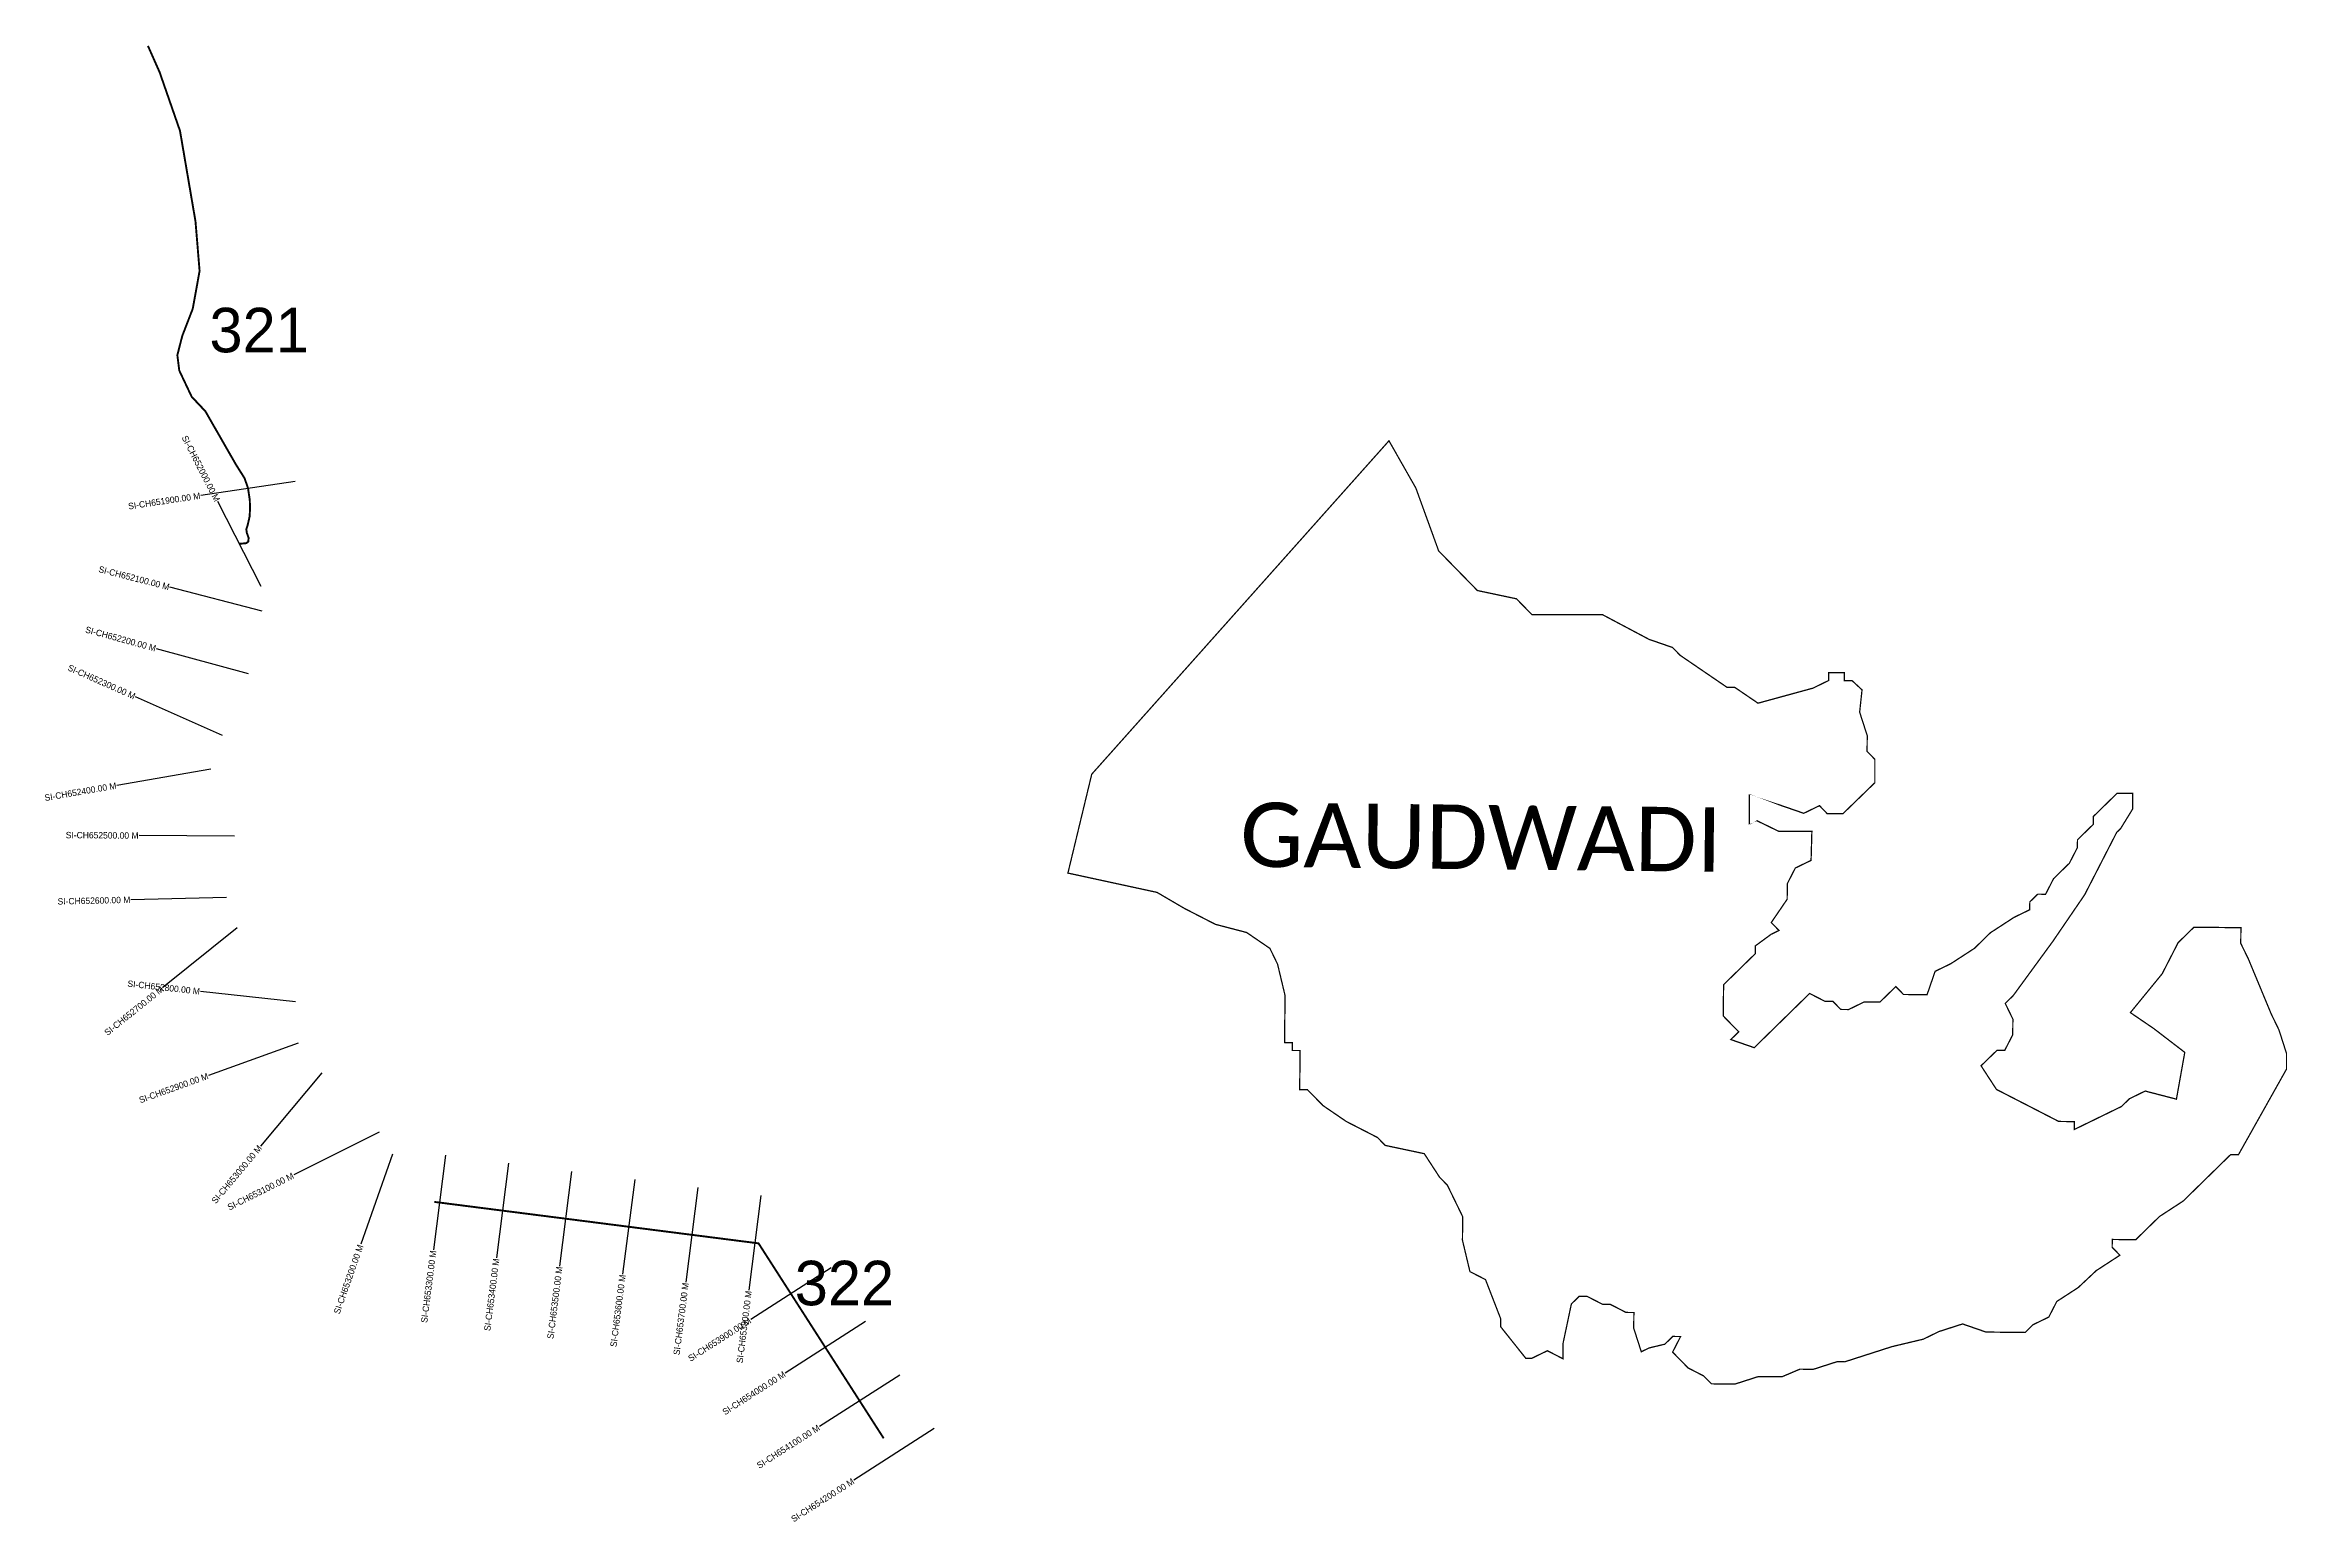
# Model space of a CAD drawing. Header units: metres. Extents: x 331655 to 335181, y 1791143 to 1793466.
import ezdxf
from ezdxf.enums import TextEntityAlignment as Align

# ---------------------------------------------------------------- set-up
doc = ezdxf.new("R2010")
doc.units = ezdxf.units.M
for name, color, linetype in [('CS', 134, 'Continuous'), ('CSMark', 6, 'Continuous'), ('NATURALLY PROTECTED', 3, 'Continuous'), ('VILLAGE NAME', 250, 'Continuous')]:
    doc.layers.add(name, color=color, linetype=linetype)

msp = doc.modelspace()

# ---------------------------------------------------------------- linework, layer by layer
at = {"color": 6, "const_width": 2}
msp.add_lwpolyline([(333301.0680345993, 1792319.245568159), (333768.381249568, 1792843.425687087), (333810.6397187653, 1792769.118965745), (333846.5192489002, 1792670.254580716), (333907.3526249173, 1792608.040166756), (333968.7604863506, 1792595.037243186), (333993.1163102683, 1792570.180770156), (334103.8707596514, 1792570.180770156), (334177.3037829712, 1792531.246239024), (334214.0872384917, 1792518.512300726), (334226.2836095254, 1792506.083862573), (334299.5819385714, 1792456.028498218), (334311.8756824529, 1792455.894207221), (334348.5621684019, 1792430.903039917), (334434.9607938672, 1792454.54968414), (334459.7198940538, 1792466.611360898), (334459.8541850514, 1792478.905104777), (334484.4785909642, 1792478.905104777), (334484.3413620503, 1792466.342407719), (334496.6380438482, 1792466.208084628), (334512.1138395984, 1792451.841539099), (334508.3938171869, 1792416.824981814), (334520.3212029494, 1792379.772137753), (334520.052217678, 1792355.147731845), (334532.211670562, 1792342.719696968), (334532.211670562, 1792305.80154718), (334482.0589333508, 1792257.12722078), (334457.434527438, 1792257.12722078), (334445.2381564042, 1792269.824644204), (334420.5163776436, 1792257.79948232), (334383.7325188468, 1792270.496502469), (334334.7526922925, 1792295.65887892), (334334.7526922924, 1792258.740729132), (334346.5453837811, 1792246.275372829), (334381.2140179225, 1792229.460718799), (334433.2970962706, 1792229.460718799), (334432.003165711, 1792183.791973598), (334407.2444688007, 1792171.76721499), (334394.6817396478, 1792147.277100079), (334394.4127543764, 1792122.652694171), (334369.3850721947, 1792086.003529655), (334381.5814432285, 1792073.575091502), (334369.1836356984, 1792067.562913836), (334344.3943081627, 1792049.353961863), (334344.2600171652, 1792037.060217983), (334294.4732347968, 1791988.349376709), (334293.9356675304, 1791939.137483043), (334318.2910881718, 1791914.244091863), (334305.826135143, 1791902.085042258), (334342.6465088133, 1791889.350700683), (334429.7177990951, 1791974.576818752), (334454.2079140104, 1791962.014089601), (334466.5016578919, 1791962.014089601), (334478.6976256494, 1791949.414442301), (334490.9913695309, 1791949.280151303), (334515.7504697175, 1791961.341828061), (334540.3379574806, 1791961.073246066), (334565.212687947, 1791985.410409271), (334577.3903982725, 1791972.963713676), (334614.3454662166, 1791972.560034131), (334627.042486367, 1792009.343892921), (334651.8015865536, 1792021.405569678), (334688.9883183431, 1792045.589781168), (334713.8447913775, 1792069.945605081), (334751.068844593, 1792094.166331444), (334775.7906233536, 1792106.191493328), (334775.9249143511, 1792118.485237207), (334788.3902706562, 1792130.681204963), (334800.6840145377, 1792130.546913965), (334813.2467436906, 1792155.037028876), (334838.1397315985, 1792179.355531363), (334850.7393789012, 1792203.845242997), (334850.8736698987, 1792216.138986877), (334875.7301429331, 1792240.49481079), (334875.864837207, 1792252.825472819), (334913.1862632702, 1792289.340346337), (334937.810669183, 1792289.071361066), (334937.5416839116, 1792264.446955158), (334918.7464782443, 1792233.877315444), (334912.5140017299, 1792227.797790641), (334862.2265702449, 1792129.874652425), (334812.1712058814, 1792056.576323392), (334749.7243215124, 1791971.081220052), (334737.2593684836, 1791958.922170447), (334749.3210452435, 1791934.163070265), (334749.0520599721, 1791909.538664357), (334736.4524126695, 1791885.048952722), (334724.158668788, 1791885.048952722), (334699.2656808801, 1791860.864741232), (334723.486810524, 1791823.677606174), (334821.4095454827, 1791773.353256548), (334846.0339513955, 1791773.084271276), (334846.0339513955, 1791760.790527397), (334920.1392362556, 1791796.902124647), (334932.5672711346, 1791809.061577528), (334957.3263713213, 1791821.123254286), (335006.4035707233, 1791808.389315988), (335019.5407852925, 1791881.956630291), (334970.695653012, 1791919.449668772), (334934.0460852127, 1791944.440432799), (334983.9671585786, 1792005.445017952), (335009.0926168844, 1792054.425247774), (335033.9856047923, 1792078.743750261), (335107.821904381, 1792077.937197723), (335107.5533223859, 1792053.349709964), (335119.6149991459, 1792028.590609782), (335155.5919021285, 1791942.020371909), (335167.617064015, 1791917.298593153), (335179.5071283513, 1791880.209234218), (335179.5071283513, 1791855.621746459), (335103.9234249683, 1791721.049429979), (335091.6296887398, 1791721.183721542), (335016.9868369102, 1791648.153974533), (334979.7997016907, 1791623.932845116), (334942.4413576126, 1791587.418375015), (334905.5232076645, 1791587.821651459), (334905.3885133266, 1791575.490988731), (334917.5848844051, 1791563.062551498), (334880.3977496624, 1791538.841421127), (334852.0299122334, 1791512.226410866), (334818.3176264763, 1791490.301789284), (334805.7179791927, 1791465.812077522), (334780.9962005615, 1791453.786914825), (334768.5308442116, 1791441.590949059), (334706.988288641, 1791442.263210297), (334670.2048330307, 1791454.99714756), (334633.1519889832, 1791443.069763184), (334608.4302103519, 1791431.044599533), (334559.0471076965, 1791419.288825989), (334484.9418227673, 1791395.470973969), (334472.6480791569, 1791395.605264664), (334435.5583167076, 1791383.678282738), (334414.4629769325, 1791383.908718109), (334386.2121322155, 1791371.922105789), (334349.2939825058, 1791372.325382233), (334312.2415416241, 1791360.434914589), (334275.3233916759, 1791360.838190079), (334263.1270208359, 1791373.266629219), (334238.6738240719, 1791385.828954697), (334214.3184034824, 1791410.722345352), (334226.8811326027, 1791435.212459564), (334214.5873887539, 1791435.346751213), (334202.1224358082, 1791423.187702179), (334177.4491417408, 1791417.291154861), (334165.0695917606, 1791411.260315895), (334153.1791241169, 1791448.312757492), (334153.4481093884, 1791472.937162399), (334141.1543653011, 1791473.071454048), (334116.6642506123, 1791485.63418293), (334104.3705070019, 1791485.768473625), (334079.880795002, 1791498.368121147), (334067.5501329899, 1791498.502815247), (334055.1216950417, 1791486.306444168), (334042.1560928822, 1791424.935097694), (334041.8871076107, 1791400.310692787), (334017.3969926834, 1791412.873421669), (333992.6382956505, 1791400.84866333), (333983.5165136257, 1791400.948305106), (333943.9639683042, 1791450.59813632), (333944.098662578, 1791462.928798349), (333920.1461149292, 1791524.703421167), (333895.6564032902, 1791537.303068467), (333883.9002266751, 1791586.649253132), (333884.303502944, 1791623.567402919), (333860.2170675739, 1791673.085200007), (333848.0576146899, 1791685.513234884), (333823.836485046, 1791722.700369943), (333762.4286236127, 1791735.703293513), (333750.2691707287, 1791748.131328389), (333701.2893441744, 1791773.29370484), (333664.6401796514, 1791798.321387018), (333640.3212738835, 1791823.177456771), (333627.9906118522, 1791823.312151045), (333628.6628733925, 1791884.854706741), (333616.5034205085, 1791884.92185224), (333616.5034205085, 1791897.282741618), (333604.209676627, 1791897.417032616), (333605.0166324411, 1791971.29025034), (333593.2235376763, 1792020.636838281), (333581.1987790661, 1792045.395535187), (333544.5496145431, 1792070.423217364), (333495.435093715, 1792083.254931786), (333446.4921853105, 1792108.416904961), (333403.6772864956, 1792133.475016125), (333263.6124252169, 1792163.830989415), (333301.0680345993, 1792319.245568159)], dxfattribs=at)
at = {"layer": 'CS'}
for p, q in [((332048.8114575176, 1792779.543551335), (331900.4563841231, 1792757.390172402)), ((331995.0774285715, 1792614.342081302), (331926.8937527321, 1792747.949664728)), ((331997.0186577492, 1792575.621636997), (331851.788471899, 1792613.147536292)), ((331975.1999673594, 1792476.994703329), (331830.5289017401, 1792516.621496948)), ((331934.680688782, 1792379.952144481), (331797.5835826184, 1792440.815791115)), ((331916.3149327085, 1792327.345141381), (331768.5235059405, 1792301.699592568)), ((331953.4703559945, 1792221.858342632), (331803.4735535177, 1792222.837754046)), ((331940.5031432288, 1792125.36232666), (331790.5428734007, 1792121.910157331)), ((331957.6060133975, 1792077.601232067), (331840.6246544623, 1791983.711074639)), ((332049.025583874, 1791961.227642981), (331899.927025565, 1791977.647749868)), ((332053.6392559092, 1791896.304718334), (331912.4793867484, 1791845.571185651)), ((332090.5882794603, 1791849.701060776), (331994.2428353415, 1791734.733433169)), ((332180.5620887683, 1791756.409097058), (332046.4138874529, 1791689.295312454)), ((332201.5786533891, 1791721.689492605), (332151.8837534608, 1791580.160637168)), ((332284.9734323485, 1791720.244732404), (332265.9470395244, 1791571.456304171)), ((332384.1657178297, 1791707.560470462), (332365.1393250056, 1791558.772042229)), ((332483.3580033107, 1791694.876208519), (332464.3316104866, 1791546.087780286)), ((332582.5502887644, 1791682.191946579), (332563.5238959952, 1791533.403518339)), ((332681.7425742457, 1791669.507684637), (332662.7161814765, 1791520.719256397)), ((332780.9348597541, 1791656.82342269), (332761.90846693, 1791508.034994457)), ((332891.1962498751, 1791542.965700321), (332764.9647167709, 1791461.937309925)), ((332945.215176977, 1791458.811345028), (332818.9836438728, 1791377.782954632)), ((332999.2341040789, 1791374.656989735), (332873.0025709747, 1791293.628599339)), ((333053.2530311808, 1791290.502634442), (332927.0214980766, 1791209.474244046))]:
    msp.add_line(p, q, dxfattribs=at)
at = {"layer": 'NATURALLY PROTECTED', "const_width": 3, "flags": 128}
for points in [[(331817.1689451045, 1793464.413205958), (331835.5436321841, 1793423.025249127), (331867.6288745412, 1793330.68054988), (331891.99475417, 1793188.31636471), (331898.4275564448, 1793110.447103269), (331887.6763014724, 1793051.040734943), (331871.1952198765, 1793008.349444215), (331863.4594134981, 1792978.095781836), (331866.4867835987, 1792953.892434598), (331886.0190728552, 1792912.677466671), (331907.5454258136, 1792889.819503356), (331924.6991411633, 1792859.901795706), (331940.7306146356, 1792831.941384404), (331955.3758991067, 1792806.398618285), (331968.9783307621, 1792784.857177048), (331974.5184176163, 1792769.240354999), (331977.3015892142, 1792750.602221721), (331977.8004595944, 1792737.254740109), (331977.0390258552, 1792724.148963395), (331973.8729178829, 1792710.387334431), (331971.8954368311, 1792704.590028675), (331972.6872583844, 1792698.661262372), (331975.5871493606, 1792690.62443231), (331974.9279890101, 1792684.959108769), (331971.8954368311, 1792682.455620033), (331961.7447819985, 1792681.533309534), (331960.1958588161, 1792680.742850833)], [(332267.4718512061, 1791646.872036886), (332777.2183766591, 1791581.687951028), (332833.8118529854, 1791493.522788009), (332926.1888058348, 1791349.611693731), (332973.9568914986, 1791275.195323983)]]:
    msp.add_lwpolyline(points, dxfattribs=at)

# ---------------------------------------------------------------- texts
at = {"char_height": 70, "attachment_point": 1}
for s, insert in [('321', (331913.9377106871, 1793052.500109876)), ('322', (332834.1387195294, 1791554.308619465))]:
    msp.add_mtext_dynamic_manual_height_columns(s, width=95.17246124148369, gutter_width=1, heights=[0], dxfattribs=dict(at, insert=insert))
at = {"layer": 'CSMark'}
for s, rotation, p in [('SI-CH652000.00 M', 297.0364884175748, (331926.4391948932, 1792748.840381951)), ('SI-CH651900.00 M', 8.493035566159621, (331899.4673503005, 1792757.24248321)), ('SI-CH652100.00 M', 345.5122703367439, (331850.82027066, 1792613.397708955)), ('SI-CH652200.00 M', 344.6818477691239, (331829.5644279693, 1792516.885675573)), ('SI-CH652300.00 M', 336.0613862585845, (331796.6696019106, 1792441.221548759)), ('SI-CH652400.00 M', 9.844240608058339, (331767.5382297621, 1792301.528622243)), ('SI-CH652500.00 M', 359.6258897389723, (331802.4735748345, 1792222.844283455)), ('SI-CH652600.00 M', 1.318747984594344, (331789.5431382685, 1792121.887142869)), ('SI-CH652700.00 M', 38.75080157825399, (331839.8447787361, 1791983.085140257)), ('SI-CH652800.00 M', 353.7153867630278, (331898.9330351763, 1791977.757217247)), ('SI-CH652900.00 M', 19.76868011647211, (331911.538320954, 1791845.232962099)), ('SI-CH653000.00 M', 50.03623937426974, (331993.6005323807, 1791733.966982319)), ('SI-CH653100.00 M', 26.5786090394851, (332045.5195661109, 1791688.847887223)), ('SI-CH653200.00 M', 70.65234131346216, (332151.5524541279, 1791579.217111465)), ('SI-CH653300.00 M', 82.71282283111042, (332265.8201969056, 1791570.464381316)), ('SI-CH653400.00 M', 82.71282283111042, (332365.0124823868, 1791557.780119374)), ('SI-CH653500.00 M', 82.71282283111042, (332464.2047678677, 1791545.095857431)), ('SI-CH653600.00 M', 82.71282285226182, (332563.3970533768, 1791532.411595484)), ('SI-CH653700.00 M', 82.71282285226182, (332662.589338858, 1791519.727333541)), ('SI-CH653800.00 M', 82.71282283111042, (332761.7816243112, 1791507.043071602)), ('SI-CH653900.00 M', 32.69652415659674, (332764.1231732168, 1791461.397120656)), ('SI-CH654000.00 M', 32.69652415659674, (332818.1421003187, 1791377.242765363)), ('SI-CH654100.00 M', 32.69652415659674, (332872.1610274207, 1791293.08841007)), ('SI-CH654200.00 M', 32.69652415659674, (332926.1799545226, 1791208.934054777))]:
    msp.add_text(s, height=10, rotation=rotation, dxfattribs=at).set_placement(p, align=Align.MIDDLE_RIGHT)
at = {"layer": 'VILLAGE NAME', "insert": (333535.1923155303, 1792275.119991584), "char_height": 101.1845467994214, "attachment_point": 1, "rotation": 359.37415311197776}
msp.add_mtext_dynamic_manual_height_columns('{\\fCalibri|b0|i0|c0|p34;GAUDWADI}', width=998.4682909091463, gutter_width=505.9227339971071, heights=[0], dxfattribs=at)

doc.saveas('drawing.dxf')
